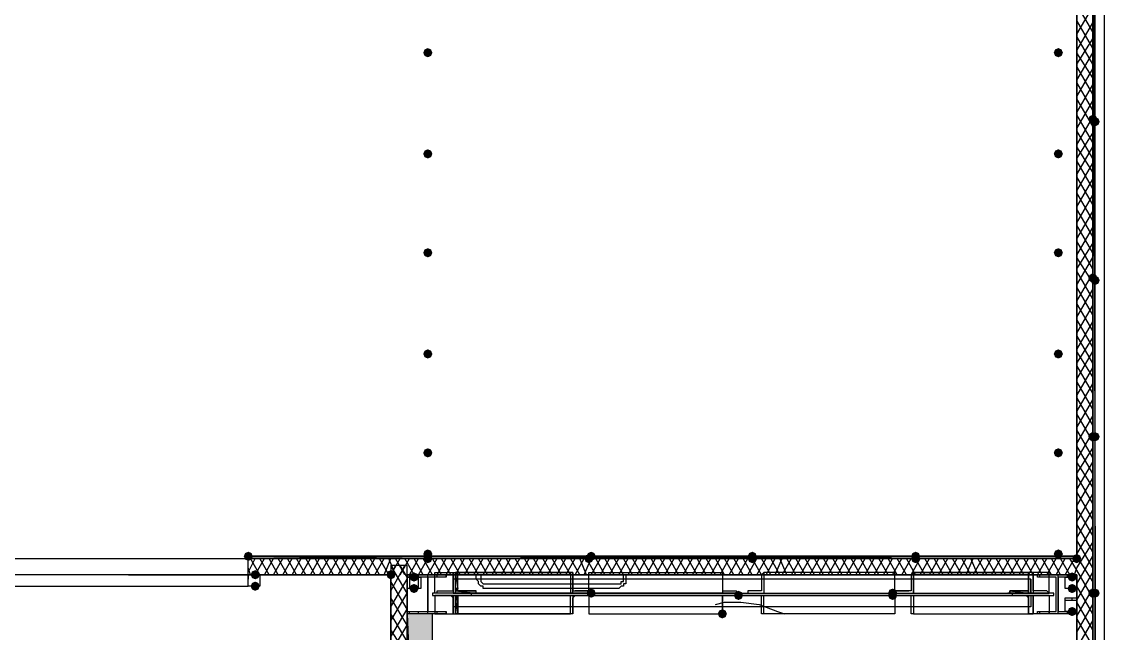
# Model space of a CAD drawing. Header units: millimetres. Extents: x 0 to 420, y 0 to 297.
# Drawn here: x 370.18 to 390.1, y 184.89 to 196.15 of the extents above; entities that cross this region are included whole.
import ezdxf

# ---------------------------------------------------------------- set-up
doc = ezdxf.new("R2010")
doc.units = ezdxf.units.MM
doc.layers.get('0').update_dxf_attribs({"linetype": 'CONTINUOUS'})

msp = doc.modelspace()

# ---------------------------------------------------------------- hatches: boundary and pattern name
at = {"true_color": 0x000007}
h = msp.add_hatch(color=0, dxfattribs=at)
h.paths.add_polyline_path([(389.932333, 202.988333), (389.89, 202.988333), (389.932333, 185.631667)], flags=0)
h.paths.add_polyline_path([(389.89, 202.988333), (389.932333, 185.631667), (389.89, 185.631667)], flags=0)
for points in [[(377.740333, 195.58), (377.715463, 195.520204), (377.655667, 195.495333), (377.595871, 195.520204), (377.571, 195.58), (377.595871, 195.639796), (377.655667, 195.664667), (377.715462, 195.639796)], [(389.339667, 195.58), (389.314796, 195.520204), (389.255, 195.495333), (389.195204, 195.520204), (389.170333, 195.58), (389.195204, 195.639796), (389.255, 195.664667), (389.314796, 195.639796)], [(377.740333, 193.717333), (377.715463, 193.657537), (377.655667, 193.632667), (377.595871, 193.657537), (377.571, 193.717333), (377.595871, 193.777129), (377.655667, 193.802), (377.715462, 193.777129)], [(389.339667, 193.717333), (389.314796, 193.657537), (389.255, 193.632667), (389.195204, 193.657537), (389.170333, 193.717333), (389.195204, 193.777129), (389.255, 193.802), (389.314796, 193.777129)], [(377.740333, 191.897), (377.715463, 191.837204), (377.655667, 191.812333), (377.595871, 191.837204), (377.571, 191.897), (377.595871, 191.956796), (377.655667, 191.981667), (377.715462, 191.956796)], [(389.339667, 191.897), (389.314796, 191.837204), (389.255, 191.812333), (389.195204, 191.837204), (389.170333, 191.897), (389.195204, 191.956796), (389.255, 191.981667), (389.314796, 191.956796)], [(377.740333, 190.034333), (377.715463, 189.974538), (377.655667, 189.949667), (377.595871, 189.974538), (377.571, 190.034333), (377.595871, 190.094129), (377.655667, 190.119), (377.715462, 190.094129)], [(389.339667, 190.034333), (389.314796, 189.974538), (389.255, 189.949667), (389.195204, 189.974538), (389.170333, 190.034333), (389.195204, 190.094129), (389.255, 190.119), (389.314796, 190.094129)], [(377.740333, 188.214), (377.715463, 188.154204), (377.655667, 188.129333), (377.595871, 188.154204), (377.571, 188.214), (377.595871, 188.273796), (377.655667, 188.298667), (377.715462, 188.273796)], [(389.339667, 188.214), (389.314796, 188.154204), (389.255, 188.129333), (389.195204, 188.154204), (389.170333, 188.214), (389.195204, 188.273796), (389.255, 188.298667), (389.314796, 188.273796)], [(377.740333, 186.351333), (377.715463, 186.291537), (377.655667, 186.266667), (377.595871, 186.291537), (377.571, 186.351333), (377.595871, 186.411129), (377.655667, 186.436), (377.715462, 186.411129)], [(389.339667, 186.351333), (389.314796, 186.291537), (389.255, 186.266667), (389.195204, 186.291537), (389.170333, 186.351333), (389.195204, 186.411129), (389.255, 186.436), (389.314796, 186.411129)], [(374.565333, 185.970333), (374.540462, 185.910537), (374.480667, 185.885667), (374.420871, 185.910537), (374.396, 185.970333), (374.420871, 186.030129), (374.480667, 186.055), (374.540462, 186.030129)], [(374.565333, 185.758667), (374.540462, 185.698871), (374.480667, 185.674), (374.420871, 185.698871), (374.396, 185.758667), (374.420871, 185.818462), (374.480667, 185.843333), (374.540462, 185.818463)], [(377.486333, 185.928), (377.461462, 185.868204), (377.401667, 185.843333), (377.341871, 185.868204), (377.317, 185.928), (377.341871, 185.987796), (377.401667, 186.012667), (377.461462, 185.987796)], [(389.593667, 185.928), (389.568796, 185.868204), (389.509, 185.843333), (389.449204, 185.868204), (389.424333, 185.928), (389.449204, 185.987796), (389.509, 186.012667), (389.568796, 185.987796)], [(377.486333, 185.716333), (377.461462, 185.656537), (377.401667, 185.631667), (377.341871, 185.656537), (377.317, 185.716333), (377.341871, 185.776129), (377.401667, 185.801), (377.461462, 185.776129)], [(380.746, 185.631667), (380.721129, 185.571871), (380.661333, 185.547), (380.601537, 185.571871), (380.576667, 185.631667), (380.601537, 185.691462), (380.661333, 185.716333), (380.721129, 185.691463)], [(383.455333, 185.589333), (383.430462, 185.529538), (383.370667, 185.504667), (383.310871, 185.529538), (383.286, 185.589333), (383.310871, 185.649129), (383.370667, 185.674), (383.430462, 185.649129)], [(386.291667, 185.631667), (386.266796, 185.571871), (386.207, 185.547), (386.147204, 185.571871), (386.122333, 185.631667), (386.147204, 185.691462), (386.207, 185.716333), (386.266796, 185.691463)], [(386.291667, 185.589333), (386.266796, 185.529538), (386.207, 185.504667), (386.147204, 185.529538), (386.122333, 185.589333), (386.147204, 185.649129), (386.207, 185.674), (386.266796, 185.649129)], [(389.593667, 185.716333), (389.568796, 185.656537), (389.509, 185.631667), (389.449204, 185.656537), (389.424333, 185.716333), (389.449204, 185.776129), (389.509, 185.801), (389.568796, 185.776129)], [(383.159, 185.250667), (383.134129, 185.190871), (383.074333, 185.166), (383.014537, 185.190871), (382.989667, 185.250667), (383.014537, 185.310462), (383.074333, 185.335333), (383.134129, 185.310463)], [(389.593667, 185.293), (389.568796, 185.233204), (389.509, 185.208333), (389.449204, 185.233204), (389.424333, 185.293), (389.449204, 185.352796), (389.509, 185.377667), (389.568796, 185.352796)]]:
    msp.add_hatch(color=0, dxfattribs=at).paths.add_polyline_path(points, flags=0)
at = {"true_color": 0x0000fe}
for points in [[(389.974667, 194.352333), (389.949796, 194.292537), (389.89, 194.267667), (389.830204, 194.292537), (389.805333, 194.352333), (389.830204, 194.412129), (389.89, 194.437), (389.949796, 194.412129)], [(390.017, 194.31), (389.992129, 194.250204), (389.932333, 194.225333), (389.872538, 194.250204), (389.847667, 194.31), (389.872537, 194.369796), (389.932333, 194.394667), (389.992129, 194.369796)], [(389.974667, 191.431333), (389.949796, 191.371537), (389.89, 191.346667), (389.830204, 191.371537), (389.805333, 191.431333), (389.830204, 191.491129), (389.89, 191.516), (389.949796, 191.491129)], [(390.017, 191.389), (389.992129, 191.329204), (389.932333, 191.304333), (389.872538, 191.329204), (389.847667, 191.389), (389.872537, 191.448796), (389.932333, 191.473667), (389.992129, 191.448796)], [(389.974667, 188.510333), (389.949796, 188.450537), (389.89, 188.425667), (389.830204, 188.450537), (389.805333, 188.510333), (389.830204, 188.570129), (389.89, 188.595), (389.949796, 188.570129)], [(390.017, 188.510333), (389.992129, 188.450537), (389.932333, 188.425667), (389.872538, 188.450537), (389.847667, 188.510333), (389.872537, 188.570129), (389.932333, 188.595), (389.992129, 188.570129)], [(374.438333, 186.309), (374.413462, 186.249204), (374.353667, 186.224333), (374.293871, 186.249204), (374.269, 186.309), (374.293871, 186.368796), (374.353667, 186.393667), (374.413462, 186.368796)], [(377.740333, 186.309), (377.715463, 186.249204), (377.655667, 186.224333), (377.595871, 186.249204), (377.571, 186.309), (377.595871, 186.368796), (377.655667, 186.393667), (377.715462, 186.368796)], [(377.740333, 186.309), (377.715463, 186.249204), (377.655667, 186.224333), (377.595871, 186.249204), (377.571, 186.309), (377.595871, 186.368796), (377.655667, 186.393667), (377.715462, 186.368796)], [(377.740333, 186.266667), (377.715463, 186.206871), (377.655667, 186.182), (377.595871, 186.206871), (377.571, 186.266667), (377.595871, 186.326462), (377.655667, 186.351333), (377.715462, 186.326463)], [(377.740333, 186.266667), (377.715463, 186.206871), (377.655667, 186.182), (377.595871, 186.206871), (377.571, 186.266667), (377.595871, 186.326462), (377.655667, 186.351333), (377.715462, 186.326463)], [(380.703667, 186.266667), (380.678796, 186.206871), (380.619, 186.182), (380.559204, 186.206871), (380.534333, 186.266667), (380.559204, 186.326462), (380.619, 186.351333), (380.678796, 186.326463)], [(380.746, 186.309), (380.721129, 186.249204), (380.661333, 186.224333), (380.601537, 186.249204), (380.576667, 186.309), (380.601537, 186.368796), (380.661333, 186.393667), (380.721129, 186.368796)], [(383.709333, 186.309), (383.684463, 186.249204), (383.624667, 186.224333), (383.564871, 186.249204), (383.54, 186.309), (383.564871, 186.368796), (383.624667, 186.393667), (383.684462, 186.368796)], [(383.709333, 186.266667), (383.684463, 186.206871), (383.624667, 186.182), (383.564871, 186.206871), (383.54, 186.266667), (383.564871, 186.326462), (383.624667, 186.351333), (383.684462, 186.326463)], [(386.715, 186.309), (386.690129, 186.249204), (386.630333, 186.224333), (386.570538, 186.249204), (386.545667, 186.309), (386.570537, 186.368796), (386.630333, 186.393667), (386.690129, 186.368796)], [(386.715, 186.266667), (386.690129, 186.206871), (386.630333, 186.182), (386.570538, 186.206871), (386.545667, 186.266667), (386.570537, 186.326462), (386.630333, 186.351333), (386.690129, 186.326463)], [(389.678333, 186.266667), (389.653462, 186.206871), (389.593667, 186.182), (389.533871, 186.206871), (389.509, 186.266667), (389.533871, 186.326462), (389.593667, 186.351333), (389.653462, 186.326463)], [(377.063, 185.970333), (377.038129, 185.910537), (376.978333, 185.885667), (376.918537, 185.910537), (376.893667, 185.970333), (376.918537, 186.030129), (376.978333, 186.055), (377.038129, 186.030129)], [(389.974667, 185.631667), (389.949796, 185.571871), (389.89, 185.547), (389.830204, 185.571871), (389.805333, 185.631667), (389.830204, 185.691462), (389.89, 185.716333), (389.949796, 185.691463)], [(390.017, 185.631667), (389.992129, 185.571871), (389.932333, 185.547), (389.872538, 185.571871), (389.847667, 185.631667), (389.872537, 185.691462), (389.932333, 185.716333), (389.992129, 185.691463)]]:
    msp.add_hatch(color=0, dxfattribs=at).paths.add_polyline_path(points, flags=0)
at = {"true_color": 0x000007}
h = msp.add_hatch(color=0, dxfattribs=at)
h.paths.add_polyline_path([(377.655667, 186.309), (374.353667, 186.309), (377.655667, 186.266667)], flags=0)
h.paths.add_polyline_path([(374.353667, 186.309), (377.655667, 186.266667), (374.353667, 186.266667)], flags=0)
h = msp.add_hatch(color=0, dxfattribs=at)
h.paths.add_polyline_path([(389.593667, 186.309), (377.655667, 186.309), (389.593667, 186.266667)], flags=0)
h.paths.add_polyline_path([(377.655667, 186.309), (389.593667, 186.266667), (377.655667, 186.266667)], flags=0)
h = msp.add_hatch(color=0, dxfattribs=at)
h.paths.add_polyline_path([(376.978333, 185.970333), (376.978333, 168.232667)], flags=0)
h.paths.add_polyline_path([(376.978333, 168.232667), (376.978333, 185.970333)], flags=0)
at = {"true_color": 0x000062}
h = msp.add_hatch(color=0, dxfattribs=at)
h.paths.add_polyline_path([(378.163667, 186.012667), (378.206, 186.012667)], flags=0)
h.paths.add_polyline_path([(378.206, 186.012667), (378.163667, 186.012667)], flags=0)
h = msp.add_hatch(color=0, dxfattribs=at)
h.paths.add_polyline_path([(378.206, 186.012667), (378.163667, 186.012667), (378.206, 185.970333)], flags=0)
h.paths.add_polyline_path([(378.163667, 186.012667), (378.206, 185.970333), (378.163667, 185.970333)], flags=0)
h.paths.add_polyline_path([(378.206, 185.970333), (378.163667, 185.970333)], flags=0)
h.paths.add_polyline_path([(378.163667, 185.970333), (378.206, 185.970333)], flags=0)
h.paths.add_polyline_path([(378.206, 185.970333), (378.163667, 185.970333)], flags=0)
h.paths.add_polyline_path([(378.206, 185.970333), (378.163667, 185.970333)], flags=0)
h = msp.add_hatch(color=0, dxfattribs=at)
h.paths.add_polyline_path([(378.206, 185.970333), (378.163667, 185.970333), (378.206, 185.716333)], flags=0)
h.paths.add_polyline_path([(378.163667, 185.970333), (378.206, 185.716333), (378.163667, 185.716333)], flags=0)
h = msp.add_hatch(color=0, dxfattribs=at)
h.paths.add_polyline_path([(388.704667, 186.012667), (388.704667, 185.970333)], flags=0)
h.paths.add_polyline_path([(388.704667, 185.970333), (388.704667, 186.012667)], flags=0)
h = msp.add_hatch(color=0, dxfattribs=at)
h.paths.add_polyline_path([(388.704667, 185.970333), (388.704667, 185.716333)], flags=0)
h.paths.add_polyline_path([(388.704667, 185.716333), (388.704667, 185.970333)], flags=0)
h = msp.add_hatch(color=0, dxfattribs=at)
h.paths.add_polyline_path([(378.206, 185.716333), (378.163667, 185.716333), (378.206, 185.674)], flags=0)
h.paths.add_polyline_path([(378.163667, 185.716333), (378.206, 185.674), (378.163667, 185.674)], flags=0)
h.paths.add_polyline_path([(378.206, 185.674), (378.163667, 185.674)], flags=0)
h.paths.add_polyline_path([(378.163667, 185.674), (378.206, 185.674)], flags=0)
h.paths.add_polyline_path([(378.206, 185.674), (378.163667, 185.674)], flags=0)
h.paths.add_polyline_path([(378.206, 185.674), (378.163667, 185.674)], flags=0)
h.paths.add_polyline_path([(378.163667, 185.674), (378.206, 185.674)], flags=0)
h.paths.add_polyline_path([(378.206, 185.674), (378.163667, 185.674)], flags=0)
h = msp.add_hatch(color=0, dxfattribs=at)
h.paths.add_polyline_path([(378.248333, 185.674), (378.163667, 185.674)], flags=0)
h.paths.add_polyline_path([(378.248333, 185.674), (378.163667, 185.674), (378.206, 185.674)], flags=0)
h = msp.add_hatch(color=0, dxfattribs=at)
h.paths.add_polyline_path([(378.502333, 185.674), (378.163667, 185.674)], flags=0)
h.paths.add_polyline_path([(378.502333, 185.674), (378.163667, 185.674), (378.248333, 185.674)], flags=0)
h = msp.add_hatch(color=0, dxfattribs=at)
h.paths.add_polyline_path([(378.163667, 185.674), (378.544667, 185.674)], flags=0)
h.paths.add_polyline_path([(378.544667, 185.674), (378.163667, 185.674)], flags=0)
h = msp.add_hatch(color=0, dxfattribs=at)
h.paths.add_polyline_path([(378.544667, 185.674), (378.163667, 185.674), (378.544667, 185.631667)], flags=0)
h.paths.add_polyline_path([(378.163667, 185.674), (378.544667, 185.631667), (378.163667, 185.631667)], flags=0)
h.paths.add_polyline_path([(378.544667, 185.631667), (378.163667, 185.631667)], flags=0)
h.paths.add_polyline_path([(378.163667, 185.631667), (378.544667, 185.631667)], flags=0)
h.paths.add_polyline_path([(378.544667, 185.631667), (378.163667, 185.631667)], flags=0)
h.paths.add_polyline_path([(378.544667, 185.631667), (378.163667, 185.631667)], flags=0)
h.paths.add_polyline_path([(378.163667, 185.631667), (378.544667, 185.631667)], flags=0)
h.paths.add_polyline_path([(378.544667, 185.631667), (378.163667, 185.631667)], flags=0)
h.paths.add_polyline_path([(378.544667, 185.631667), (378.163667, 185.631667)], flags=0)
h.paths.add_polyline_path([(378.163667, 185.631667), (378.544667, 185.631667)], flags=0)
for points in [[(378.544667, 185.674), (378.502333, 185.674)], [(388.366, 185.674), (388.408333, 185.674)], [(388.704667, 185.674), (388.662333, 185.674)], [(388.366, 185.589333), (388.408333, 185.589333)], [(378.163667, 185.250667), (378.206, 185.250667)]]:
    msp.add_hatch(color=0, dxfattribs=at).paths.add_polyline_path(points, flags=0)
h = msp.add_hatch(color=0, dxfattribs=at)
h.paths.add_polyline_path([(378.502333, 185.674), (378.544667, 185.674)], flags=0)
h.paths.add_polyline_path([(378.544667, 185.674), (378.502333, 185.674)], flags=0)
h = msp.add_hatch(color=0, dxfattribs=at)
h.paths.add_polyline_path([(388.366, 185.674), (388.408333, 185.674)], flags=0)
h.paths.add_polyline_path([(388.408333, 185.674), (388.366, 185.674)], flags=0)
h = msp.add_hatch(color=0, dxfattribs=at)
h.paths.add_polyline_path([(388.366, 185.674), (388.704667, 185.674)], flags=0)
h.paths.add_polyline_path([(388.704667, 185.674), (388.366, 185.674)], flags=0)
h = msp.add_hatch(color=0, dxfattribs=at)
h.paths.add_polyline_path([(388.704667, 185.674), (388.366, 185.674), (388.704667, 185.631667)], flags=0)
h.paths.add_polyline_path([(388.366, 185.674), (388.704667, 185.631667), (388.366, 185.631667)], flags=0)
h.paths.add_polyline_path([(388.704667, 185.631667), (388.366, 185.631667)], flags=0)
h.paths.add_polyline_path([(388.366, 185.631667), (388.704667, 185.631667)], flags=0)
h = msp.add_hatch(color=0, dxfattribs=at)
h.paths.add_polyline_path([(388.704667, 185.674), (388.662333, 185.674)], flags=0)
h.paths.add_polyline_path([(388.662333, 185.674), (388.704667, 185.674)], flags=0)
h.paths.add_polyline_path([(388.704667, 185.674), (388.662333, 185.674)], flags=0)
h.paths.add_polyline_path([(388.704667, 185.674), (388.662333, 185.674), (388.408333, 185.674)], flags=0)
h = msp.add_hatch(color=0, dxfattribs=at)
h.paths.add_polyline_path([(388.704667, 185.716333), (388.704667, 185.674)], flags=0)
h.paths.add_polyline_path([(388.704667, 185.674), (388.704667, 185.716333)], flags=0)
h = msp.add_hatch(color=0, dxfattribs=at)
h.paths.add_polyline_path([(378.163667, 185.589333), (378.544667, 185.589333)], flags=0)
h.paths.add_polyline_path([(378.544667, 185.589333), (378.163667, 185.589333)], flags=0)
h.paths.add_polyline_path([(378.544667, 185.589333), (378.163667, 185.589333)], flags=0)
h.paths.add_polyline_path([(378.163667, 185.589333), (378.544667, 185.589333)], flags=0)
h.paths.add_polyline_path([(378.544667, 185.589333), (378.163667, 185.589333)], flags=0)
h.paths.add_polyline_path([(378.544667, 185.589333), (378.163667, 185.589333)], flags=0)
h.paths.add_polyline_path([(378.163667, 185.589333), (378.544667, 185.589333)], flags=0)
h.paths.add_polyline_path([(378.544667, 185.589333), (378.163667, 185.589333)], flags=0)
h.paths.add_polyline_path([(378.544667, 185.589333), (378.163667, 185.589333)], flags=0)
h.paths.add_polyline_path([(378.163667, 185.589333), (378.544667, 185.589333)], flags=0)
h.paths.add_polyline_path([(378.544667, 185.589333), (378.163667, 185.589333)], flags=0)
h.paths.add_polyline_path([(378.544667, 185.589333), (378.163667, 185.589333)], flags=0)
h = msp.add_hatch(color=0, dxfattribs=at)
h.paths.add_polyline_path([(378.248333, 185.589333), (378.163667, 185.589333)], flags=0)
h.paths.add_polyline_path([(378.248333, 185.589333), (378.163667, 185.589333), (378.502333, 185.589333)], flags=0)
h = msp.add_hatch(color=0, dxfattribs=at)
h.paths.add_polyline_path([(378.163667, 185.589333), (378.206, 185.589333)], flags=0)
h.paths.add_polyline_path([(378.206, 185.589333), (378.163667, 185.589333)], flags=0)
h.paths.add_polyline_path([(378.206, 185.589333), (378.163667, 185.589333)], flags=0)
h.paths.add_polyline_path([(378.163667, 185.589333), (378.206, 185.589333)], flags=0)
h.paths.add_polyline_path([(378.206, 185.589333), (378.163667, 185.589333)], flags=0)
h.paths.add_polyline_path([(378.206, 185.589333), (378.163667, 185.589333), (378.248333, 185.589333)], flags=0)
h = msp.add_hatch(color=0, dxfattribs=at)
h.paths.add_polyline_path([(378.206, 185.589333), (378.163667, 185.589333), (378.206, 185.547)], flags=0)
h.paths.add_polyline_path([(378.163667, 185.589333), (378.206, 185.547), (378.163667, 185.547)], flags=0)
h = msp.add_hatch(color=0, dxfattribs=at)
h.paths.add_polyline_path([(378.206, 185.547), (378.163667, 185.547), (378.206, 185.504667)], flags=0)
h.paths.add_polyline_path([(378.163667, 185.547), (378.206, 185.504667), (378.163667, 185.504667)], flags=0)
h = msp.add_hatch(color=0, dxfattribs=at)
h.paths.add_polyline_path([(378.206, 185.504667), (378.163667, 185.504667), (378.206, 185.250667)], flags=0)
h.paths.add_polyline_path([(378.163667, 185.504667), (378.206, 185.250667), (378.163667, 185.250667)], flags=0)
h.paths.add_polyline_path([(378.206, 185.250667), (378.163667, 185.250667)], flags=0)
h.paths.add_polyline_path([(378.163667, 185.250667), (378.206, 185.250667)], flags=0)
h.paths.add_polyline_path([(378.206, 185.250667), (378.163667, 185.250667)], flags=0)
h.paths.add_polyline_path([(378.206, 185.250667), (378.163667, 185.250667)], flags=0)
h.paths.add_polyline_path([(378.163667, 185.250667), (378.206, 185.250667)], flags=0)
h.paths.add_polyline_path([(378.206, 185.250667), (378.163667, 185.250667)], flags=0)
h = msp.add_hatch(color=0, dxfattribs=at)
h.paths.add_polyline_path([(378.502333, 185.589333), (378.544667, 185.589333)], flags=0)
h.paths.add_polyline_path([(378.544667, 185.589333), (378.502333, 185.589333)], flags=0)
h.paths.add_polyline_path([(378.544667, 185.589333), (378.502333, 185.589333)], flags=0)
h = msp.add_hatch(color=0, dxfattribs=at)
h.paths.add_polyline_path([(388.704667, 185.631667), (388.366, 185.631667)], flags=0)
h.paths.add_polyline_path([(388.366, 185.631667), (388.704667, 185.631667), (388.323667, 185.631667)], flags=0)
h.paths.add_polyline_path([(388.704667, 185.631667), (388.323667, 185.631667)], flags=0)
h.paths.add_polyline_path([(388.323667, 185.631667), (388.704667, 185.631667)], flags=0)
h.paths.add_polyline_path([(388.704667, 185.631667), (388.323667, 185.631667)], flags=0)
h.paths.add_polyline_path([(388.704667, 185.631667), (388.323667, 185.631667)], flags=0)
h = msp.add_hatch(color=0, dxfattribs=at)
h.paths.add_polyline_path([(388.366, 185.589333), (388.323667, 185.589333), (388.704667, 185.589333)], flags=0)
h.paths.add_polyline_path([(388.323667, 185.589333), (388.704667, 185.589333)], flags=0)
h.paths.add_polyline_path([(388.704667, 185.589333), (388.323667, 185.589333)], flags=0)
h.paths.add_polyline_path([(388.704667, 185.589333), (388.323667, 185.589333)], flags=0)
h.paths.add_polyline_path([(388.323667, 185.589333), (388.704667, 185.589333)], flags=0)
h.paths.add_polyline_path([(388.704667, 185.589333), (388.323667, 185.589333)], flags=0)
h = msp.add_hatch(color=0, dxfattribs=at)
h.paths.add_polyline_path([(388.366, 185.589333), (388.704667, 185.589333)], flags=0)
h.paths.add_polyline_path([(388.704667, 185.589333), (388.366, 185.589333)], flags=0)
h.paths.add_polyline_path([(388.704667, 185.589333), (388.366, 185.589333)], flags=0)
h.paths.add_polyline_path([(388.366, 185.589333), (388.704667, 185.589333)], flags=0)
h.paths.add_polyline_path([(388.704667, 185.589333), (388.366, 185.589333)], flags=0)
h.paths.add_polyline_path([(388.704667, 185.589333), (388.366, 185.589333)], flags=0)
h = msp.add_hatch(color=0, dxfattribs=at)
h.paths.add_polyline_path([(388.366, 185.589333), (388.408333, 185.589333)], flags=0)
h.paths.add_polyline_path([(388.408333, 185.589333), (388.366, 185.589333)], flags=0)
h = msp.add_hatch(color=0, dxfattribs=at)
h.paths.add_polyline_path([(388.704667, 185.589333), (388.408333, 185.589333)], flags=0)
h.paths.add_polyline_path([(388.408333, 185.589333), (388.704667, 185.589333), (388.662333, 185.589333)], flags=0)
h = msp.add_hatch(color=0, dxfattribs=at)
h.paths.add_polyline_path([(388.662333, 185.589333), (388.704667, 185.589333)], flags=0)
h.paths.add_polyline_path([(388.704667, 185.589333), (388.662333, 185.589333)], flags=0)
h.paths.add_polyline_path([(388.704667, 185.589333), (388.662333, 185.589333)], flags=0)
h.paths.add_polyline_path([(388.662333, 185.589333), (388.704667, 185.589333)], flags=0)
h.paths.add_polyline_path([(388.704667, 185.589333), (388.662333, 185.589333)], flags=0)
h.paths.add_polyline_path([(388.704667, 185.589333), (388.662333, 185.589333)], flags=0)
h = msp.add_hatch(color=0, dxfattribs=at)
h.paths.add_polyline_path([(388.704667, 185.547), (388.662333, 185.589333)], flags=0)
h.paths.add_polyline_path([(388.704667, 185.547), (388.662333, 185.589333), (388.704667, 185.589333)], flags=0)
h = msp.add_hatch(color=0, dxfattribs=at)
h.paths.add_polyline_path([(388.704667, 185.547), (388.704667, 185.504667)], flags=0)
h.paths.add_polyline_path([(388.704667, 185.504667), (388.704667, 185.547)], flags=0)
h = msp.add_hatch(color=0, dxfattribs=at)
h.paths.add_polyline_path([(388.704667, 185.504667), (388.704667, 185.250667)], flags=0)
h.paths.add_polyline_path([(388.704667, 185.250667), (388.704667, 185.504667)], flags=0)
at = {"true_color": 0x000007}
h = msp.add_hatch(color=0, dxfattribs=at)
h.paths.add_polyline_path([(389.932333, 185.631667), (389.89, 185.631667), (389.932333, 168.232667)], flags=0)
h.paths.add_polyline_path([(389.89, 185.631667), (389.932333, 168.232667), (389.89, 168.232667)], flags=0)
h = msp.add_hatch(color=0, dxfattribs=at)
h.paths.add_polyline_path([(377.740333, 185.250667), (377.274667, 185.250667), (377.740333, 173.820667)], flags=0)
h.paths.add_polyline_path([(377.274667, 185.250667), (377.740333, 173.820667), (377.274667, 173.820667)], flags=0)

# ---------------------------------------------------------------- linework, layer by layer
at = {"color": 0, "true_color": 0x000007}
for points in [[(104.309333, 103.589667), (390.101667, 103.589667), (390.101667, 221.276333), (104.309333, 221.276333)], [(360.383667, 220.768333), (360.383667, 186.266667), (389.593667, 186.266667), (389.593667, 214.672333), (372.787333, 214.672333), (372.787333, 220.768333)], [(389.932333, 202.988333), (389.89, 202.988333), (389.932333, 185.631667)], [(389.89, 202.988333), (389.932333, 185.631667), (389.89, 185.631667)], [(389.89, 202.988333), (389.89, 185.631667), (389.932333, 185.631667), (389.932333, 202.988333)], [(389.89, 202.988333), (389.89, 185.631667), (389.932333, 185.631667), (389.932333, 202.988333)], [(377.655667, 186.309), (374.353667, 186.309), (377.655667, 186.266667)], [(374.353667, 186.309), (377.655667, 186.266667), (374.353667, 186.266667)], [(374.353667, 186.266667), (374.353667, 186.309), (377.655667, 186.309), (377.655667, 186.266667), (374.353667, 186.266667), (377.655667, 186.266667), (377.655667, 186.309), (374.353667, 186.309)], [(389.593667, 186.309), (377.655667, 186.309), (389.593667, 186.266667)], [(377.655667, 186.309), (389.593667, 186.266667), (377.655667, 186.266667)], [(389.593667, 186.309), (377.655667, 186.309), (377.655667, 186.266667), (389.593667, 186.266667)], [(389.593667, 186.309), (377.655667, 186.309), (377.655667, 186.266667), (389.593667, 186.266667)], [(376.978333, 185.970333), (360.383667, 185.970333), (360.383667, 174.836667), (376.978333, 174.836667)], [(376.978333, 185.970333), (376.978333, 168.232667)], [(376.978333, 168.232667), (376.978333, 185.970333)], [(376.978333, 185.970333), (376.978333, 168.232667)], [(376.978333, 185.970333), (376.978333, 168.232667)], [(377.994333, 185.250667), (377.274667, 185.250667), (377.274667, 185.293), (377.655667, 185.293), (377.655667, 185.928), (377.274667, 185.928), (377.274667, 185.970333), (377.994333, 185.970333), (377.994333, 185.928), (377.655667, 185.928), (377.655667, 185.293), (377.994333, 185.293)], [(377.528667, 185.716333), (377.274667, 185.716333), (377.274667, 185.928), (377.528667, 185.928)], [(377.486333, 185.716333), (377.486333, 185.928), (377.317, 185.928), (377.317, 185.716333)], [(378.544667, 185.970333), (378.629333, 185.970333), (378.629333, 185.885667), (378.629333, 185.843333), (378.671667, 185.801), (378.714, 185.801), (381.127, 185.801), (381.169333, 185.801), (381.211667, 185.801), (381.211667, 185.843333), (381.254, 185.843333), (381.254, 185.885667), (381.254, 185.970333), (381.211667, 185.970333), (381.338667, 185.970333), (381.296333, 185.970333), (381.296333, 185.885667), (381.296333, 185.843333), (381.296333, 185.801), (381.254, 185.801), (381.254, 185.758667), (381.211667, 185.758667), (381.169333, 185.716333), (381.127, 185.716333), (378.714, 185.716333), (378.671667, 185.716333), (378.671667, 185.758667), (378.629333, 185.758667), (378.587, 185.801), (378.587, 185.843333), (378.544667, 185.885667)], [(380.619, 186.012667), (383.074333, 186.012667), (383.074333, 185.631667), (380.619, 185.631667)], [(386.249333, 186.012667), (383.836333, 186.012667), (383.836333, 185.631667), (386.249333, 185.631667)], [(388.747, 185.631667), (388.747, 185.674), (388.747, 185.885667)], [(389.593667, 185.250667), (388.874, 185.250667), (388.874, 185.293), (389.212667, 185.293), (389.212667, 185.928), (388.874, 185.928), (388.874, 185.970333), (389.593667, 185.970333), (389.593667, 185.928), (389.255, 185.928), (389.255, 185.293), (389.593667, 185.293)], [(389.593667, 185.716333), (389.382, 185.716333), (389.382, 185.928), (389.593667, 185.928), (389.593667, 185.716333), (389.382, 185.716333), (389.382, 185.928), (389.593667, 185.928)], [(377.740333, 185.589333), (378.46, 185.589333), (378.46, 185.631667), (377.740333, 185.631667)], [(378.121333, 185.589333), (388.747, 185.589333)], [(380.619, 185.250667), (383.074333, 185.250667), (383.074333, 185.589333), (380.619, 185.589333)], [(386.249333, 185.250667), (383.836333, 185.250667), (383.836333, 185.589333), (386.249333, 185.589333)], [(388.408333, 185.589333), (389.170333, 185.589333), (389.170333, 185.631667), (388.408333, 185.631667)], [(389.085667, 185.589333), (389.043333, 185.589333), (388.831667, 185.589333), (388.789333, 185.589333)], [(389.593667, 185.293), (389.382, 185.293), (389.382, 185.504667), (389.593667, 185.504667), (389.593667, 185.293), (389.382, 185.293), (389.382, 185.547), (389.593667, 185.547)], [(389.932333, 185.631667), (389.89, 185.631667), (389.932333, 168.232667)], [(389.89, 185.631667), (389.932333, 168.232667), (389.89, 168.232667)], [(389.932333, 168.232667), (389.932333, 185.631667), (389.89, 185.631667), (389.89, 168.232667)], [(389.932333, 168.232667), (389.932333, 185.631667), (389.89, 185.631667), (389.89, 168.232667)], [(377.740333, 185.250667), (377.274667, 185.250667), (377.740333, 173.820667)], [(377.274667, 185.250667), (377.740333, 173.820667), (377.274667, 173.820667)], [(377.740333, 173.820667), (377.740333, 185.250667), (377.274667, 185.250667), (377.274667, 173.820667)]]:
    msp.add_lwpolyline(points, close=True, dxfattribs=at)
for points in [[(389.89, 165.777333), (389.89, 221.064667)], [(389.593667, 214.672333), (389.593667, 186.266667)], [(389.89, 202.988333), (389.89, 185.631667), (389.89, 202.988333), (389.932333, 185.631667)], [(389.89, 195.961), (389.593667, 196.469)], [(389.593667, 195.918667), (389.89, 196.426667)], [(389.89, 195.664667), (389.593667, 196.172667)], [(389.593667, 195.622333), (389.89, 196.130333)], [(389.89, 195.368333), (389.593667, 195.876333)], [(389.593667, 195.368333), (389.89, 195.834)], [(389.593667, 195.072), (389.89, 195.58)], [(389.89, 195.114333), (389.593667, 195.58)], [(389.89, 194.818), (389.593667, 195.326)], [(389.593667, 194.775667), (389.89, 195.283667)], [(389.89, 194.521667), (389.593667, 195.029667)], [(389.593667, 194.479333), (389.89, 194.987333)], [(389.89, 194.225333), (389.593667, 194.733333)], [(389.593667, 194.183), (389.89, 194.691)], [(389.89, 193.929), (389.593667, 194.437)], [(389.593667, 193.886667), (389.89, 194.394667)], [(389.89, 193.632667), (389.593667, 194.140667)], [(389.593667, 193.632667), (389.89, 194.098333)], [(389.593667, 193.336333), (389.89, 193.844333)], [(389.89, 193.378667), (389.593667, 193.844333)], [(389.89, 193.082333), (389.593667, 193.590333)], [(389.593667, 193.04), (389.89, 193.548)], [(389.89, 192.786), (389.593667, 193.294)], [(389.593667, 192.743667), (389.89, 193.251667)], [(389.89, 192.489667), (389.593667, 192.997667)], [(389.593667, 192.447333), (389.89, 192.955333)], [(389.89, 192.193333), (389.593667, 192.701333)], [(389.593667, 192.151), (389.89, 192.659)], [(389.89, 191.897), (389.593667, 192.405)], [(389.593667, 191.854667), (389.89, 192.362667)], [(389.89, 191.600667), (389.593667, 192.108667)], [(389.593667, 191.600667), (389.89, 192.066333)], [(389.593667, 191.304333), (389.89, 191.812333)], [(389.89, 191.346667), (389.593667, 191.812333)], [(389.89, 191.050333), (389.593667, 191.558333)], [(389.593667, 191.008), (389.89, 191.516)], [(389.89, 190.754), (389.593667, 191.262)], [(389.593667, 190.711667), (389.89, 191.219667)], [(389.89, 190.457667), (389.593667, 190.965667)], [(389.593667, 190.415333), (389.89, 190.923333)], [(389.89, 190.161333), (389.593667, 190.669333)], [(389.593667, 190.119), (389.89, 190.627)], [(389.89, 189.865), (389.593667, 190.373)], [(389.593667, 189.865), (389.89, 190.330667)], [(389.593667, 189.568667), (389.89, 190.076667)], [(389.89, 189.611), (389.593667, 190.076667)], [(389.89, 189.314667), (389.593667, 189.822667)], [(389.593667, 189.272333), (389.89, 189.780333)], [(389.89, 189.018333), (389.593667, 189.526333)], [(389.593667, 188.976), (389.89, 189.484)], [(389.89, 188.722), (389.593667, 189.23)], [(389.593667, 188.679667), (389.89, 189.187667)], [(389.89, 188.425667), (389.593667, 188.933667)], [(389.593667, 188.383333), (389.89, 188.891333)], [(389.89, 188.129333), (389.593667, 188.637333)], [(389.593667, 188.087), (389.89, 188.595)], [(389.89, 187.833), (389.593667, 188.341)], [(389.593667, 187.833), (389.89, 188.298667)], [(389.593667, 187.536667), (389.89, 188.044667)], [(389.89, 187.579), (389.593667, 188.044667)], [(389.89, 187.282667), (389.593667, 187.790667)], [(389.593667, 187.240333), (389.89, 187.748333)], [(389.89, 186.986333), (389.593667, 187.494333)], [(389.593667, 186.944), (389.89, 187.452)], [(389.89, 186.69), (389.593667, 187.198)], [(389.593667, 186.647667), (389.89, 187.155667)], [(389.89, 186.393667), (389.593667, 186.901667)], [(389.593667, 186.351333), (389.89, 186.859333)], [(389.89, 186.097333), (389.593667, 186.605333)], [(389.593667, 186.097333), (389.89, 186.563)], [(377.655667, 186.266667), (374.353667, 186.266667), (377.655667, 186.309), (374.353667, 186.309)], [(374.353667, 186.012667), (374.480667, 186.266667)], [(374.353667, 185.970333), (374.353667, 186.266667)], [(374.353667, 185.970333), (374.353667, 186.266667)], [(389.593667, 186.266667), (374.353667, 186.266667)], [(374.565333, 185.970333), (374.396, 186.266667)], [(374.480667, 185.970333), (374.65, 186.266667)], [(374.734667, 185.970333), (374.565333, 186.266667)], [(374.65, 185.970333), (374.819333, 186.266667)], [(374.904, 185.970333), (374.734667, 186.266667)], [(374.819333, 185.970333), (374.988667, 186.266667)], [(375.073333, 185.970333), (374.904, 186.266667)], [(374.988667, 185.970333), (375.158, 186.266667)], [(375.242667, 185.970333), (375.073333, 186.266667)], [(375.158, 185.970333), (375.327333, 186.266667)], [(375.412, 185.970333), (375.242667, 186.266667)], [(375.327333, 185.970333), (375.496667, 186.266667)], [(375.581333, 185.970333), (375.412, 186.266667)], [(375.496667, 185.970333), (375.666, 186.266667)], [(375.750667, 185.970333), (375.581333, 186.266667)], [(375.666, 185.970333), (375.835333, 186.266667)], [(375.92, 185.970333), (375.750667, 186.266667)], [(375.835333, 185.970333), (376.004667, 186.266667)], [(376.089333, 185.970333), (375.92, 186.266667)], [(376.004667, 185.970333), (376.174, 186.266667)], [(376.258667, 185.970333), (376.089333, 186.266667)], [(376.174, 185.970333), (376.343333, 186.266667)], [(376.428, 185.970333), (376.258667, 186.266667)], [(376.343333, 185.970333), (376.512667, 186.266667)], [(376.597333, 185.970333), (376.428, 186.266667)], [(376.512667, 185.970333), (376.682, 186.266667)], [(376.766667, 185.970333), (376.597333, 186.266667)], [(376.682, 185.970333), (376.851333, 186.266667)], [(376.936, 185.970333), (376.766667, 186.266667)], [(376.851333, 185.970333), (376.978333, 186.266667)], [(377.063, 185.970333), (376.936, 186.266667)], [(376.978333, 185.970333), (377.147667, 186.266667)], [(377.232333, 185.970333), (377.063, 186.266667)], [(377.147667, 185.970333), (377.317, 186.266667)], [(377.401667, 185.970333), (377.232333, 186.266667)], [(377.317, 185.970333), (377.486333, 186.266667)], [(377.571, 185.970333), (377.401667, 186.266667)], [(377.486333, 185.970333), (377.655667, 186.266667)], [(377.740333, 185.970333), (377.571, 186.266667)], [(389.593667, 186.309), (377.655667, 186.309), (389.593667, 186.309), (377.655667, 186.266667)], [(377.655667, 185.970333), (377.825, 186.266667)], [(377.909667, 185.970333), (377.740333, 186.266667)], [(377.825, 185.970333), (377.994333, 186.266667)], [(378.079, 185.970333), (377.909667, 186.266667)], [(377.994333, 185.970333), (378.163667, 186.266667)], [(378.248333, 185.970333), (378.079, 186.266667)], [(378.163667, 185.970333), (378.333, 186.266667)], [(378.417667, 185.970333), (378.248333, 186.266667)], [(378.333, 185.970333), (378.502333, 186.266667)], [(378.587, 185.970333), (378.417667, 186.266667)], [(378.502333, 185.970333), (378.671667, 186.266667)], [(378.756333, 185.970333), (378.587, 186.266667)], [(378.671667, 185.970333), (378.841, 186.266667)], [(378.925667, 185.970333), (378.756333, 186.266667)], [(378.841, 185.970333), (379.010333, 186.266667)], [(379.095, 185.970333), (378.925667, 186.266667)], [(379.010333, 185.970333), (379.179667, 186.266667)], [(379.264333, 185.970333), (379.095, 186.266667)], [(379.179667, 185.970333), (379.349, 186.266667)], [(379.433667, 185.970333), (379.264333, 186.266667)], [(379.349, 185.970333), (379.518333, 186.266667)], [(379.603, 185.970333), (379.433667, 186.266667)], [(379.518333, 185.970333), (379.687667, 186.266667)], [(379.772333, 185.970333), (379.603, 186.266667)], [(379.687667, 185.970333), (379.857, 186.266667)], [(379.941667, 185.970333), (379.772333, 186.266667)], [(379.857, 185.970333), (380.026333, 186.266667)], [(380.111, 185.970333), (379.941667, 186.266667)], [(380.026333, 185.970333), (380.195667, 186.266667)], [(380.280333, 185.970333), (380.111, 186.266667)], [(380.195667, 185.970333), (380.365, 186.266667)], [(380.449667, 185.970333), (380.280333, 186.266667)], [(380.365, 185.970333), (380.534333, 186.266667)], [(380.576667, 185.970333), (380.449667, 186.266667)], [(380.534333, 185.970333), (380.661333, 186.266667)], [(380.746, 185.970333), (380.576667, 186.266667)], [(380.661333, 185.970333), (380.830667, 186.266667)], [(380.915333, 185.970333), (380.746, 186.266667)], [(380.830667, 185.970333), (381, 186.266667)], [(381.084667, 185.970333), (380.915333, 186.266667)], [(381, 185.970333), (381.169333, 186.266667)], [(381.254, 185.970333), (381.084667, 186.266667)], [(381.169333, 185.970333), (381.338667, 186.266667)], [(381.423333, 185.970333), (381.254, 186.266667)], [(381.338667, 185.970333), (381.508, 186.266667)], [(381.592667, 185.970333), (381.423333, 186.266667)], [(381.508, 185.970333), (381.677333, 186.266667)], [(381.762, 185.970333), (381.592667, 186.266667)], [(381.677333, 185.970333), (381.846667, 186.266667)], [(381.931333, 185.970333), (381.762, 186.266667)], [(381.846667, 185.970333), (382.016, 186.266667)], [(382.100667, 185.970333), (381.931333, 186.266667)], [(382.016, 185.970333), (382.185333, 186.266667)], [(382.27, 185.970333), (382.100667, 186.266667)], [(382.185333, 185.970333), (382.354667, 186.266667)], [(382.439333, 185.970333), (382.27, 186.266667)], [(382.354667, 185.970333), (382.524, 186.266667)], [(382.608667, 185.970333), (382.439333, 186.266667)], [(382.524, 185.970333), (382.693333, 186.266667)], [(382.778, 185.970333), (382.608667, 186.266667)], [(382.693333, 185.970333), (382.862667, 186.266667)], [(382.947333, 185.970333), (382.778, 186.266667)], [(382.862667, 185.970333), (383.032, 186.266667)], [(383.116667, 185.970333), (382.947333, 186.266667)], [(383.032, 185.970333), (383.201333, 186.266667)], [(383.286, 185.970333), (383.116667, 186.266667)], [(383.201333, 185.970333), (383.370667, 186.266667)], [(383.455333, 185.970333), (383.286, 186.266667)], [(383.370667, 185.970333), (383.54, 186.266667)], [(383.624667, 185.970333), (383.455333, 186.266667)], [(383.54, 185.970333), (383.709333, 186.266667)], [(383.794, 185.970333), (383.624667, 186.266667)], [(383.709333, 185.970333), (383.878667, 186.266667)], [(383.963333, 185.970333), (383.794, 186.266667)], [(383.878667, 185.970333), (384.048, 186.266667)], [(384.132667, 185.970333), (383.963333, 186.266667)], [(384.048, 185.970333), (384.175, 186.266667)], [(384.259667, 185.970333), (384.132667, 186.266667)], [(384.175, 185.970333), (384.344333, 186.266667)], [(384.429, 185.970333), (384.259667, 186.266667)], [(384.344333, 185.970333), (384.513667, 186.266667)], [(384.598333, 185.970333), (384.429, 186.266667)], [(384.513667, 185.970333), (384.683, 186.266667)], [(384.767667, 185.970333), (384.598333, 186.266667)], [(384.683, 185.970333), (384.852333, 186.266667)], [(384.937, 185.970333), (384.767667, 186.266667)], [(384.852333, 185.970333), (385.021667, 186.266667)], [(385.106333, 185.970333), (384.937, 186.266667)], [(385.021667, 185.970333), (385.191, 186.266667)], [(385.275667, 185.970333), (385.106333, 186.266667)], [(385.191, 185.970333), (385.360333, 186.266667)], [(385.445, 185.970333), (385.275667, 186.266667)], [(385.360333, 185.970333), (385.529667, 186.266667)], [(385.614333, 185.970333), (385.445, 186.266667)], [(385.529667, 185.970333), (385.699, 186.266667)], [(385.783667, 185.970333), (385.614333, 186.266667)], [(385.699, 185.970333), (385.868333, 186.266667)], [(385.953, 185.970333), (385.783667, 186.266667)], [(385.868333, 185.970333), (386.037667, 186.266667)], [(386.122333, 185.970333), (385.953, 186.266667)], [(386.037667, 185.970333), (386.207, 186.266667)], [(386.291667, 185.970333), (386.122333, 186.266667)], [(386.207, 185.970333), (386.376333, 186.266667)], [(386.461, 185.970333), (386.291667, 186.266667)], [(386.376333, 185.970333), (386.545667, 186.266667)], [(386.630333, 185.970333), (386.461, 186.266667)], [(386.545667, 185.970333), (386.715, 186.266667)], [(386.799667, 185.970333), (386.630333, 186.266667)], [(386.715, 185.970333), (386.884333, 186.266667)], [(386.969, 185.970333), (386.799667, 186.266667)], [(386.884333, 185.970333), (387.053667, 186.266667)], [(387.138333, 185.970333), (386.969, 186.266667)], [(387.053667, 185.970333), (387.223, 186.266667)], [(387.307667, 185.970333), (387.138333, 186.266667)], [(387.223, 185.970333), (387.392333, 186.266667)], [(387.477, 185.970333), (387.307667, 186.266667)], [(387.392333, 185.970333), (387.561667, 186.266667)], [(387.646333, 185.970333), (387.477, 186.266667)], [(387.561667, 185.970333), (387.688667, 186.266667)], [(387.773333, 185.970333), (387.646333, 186.266667)], [(387.688667, 185.970333), (387.858, 186.266667)], [(387.942667, 185.970333), (387.773333, 186.266667)], [(387.858, 185.970333), (388.027333, 186.266667)], [(388.112, 185.970333), (387.942667, 186.266667)], [(388.027333, 185.970333), (388.196667, 186.266667)], [(388.281333, 185.970333), (388.112, 186.266667)], [(388.196667, 185.970333), (388.366, 186.266667)], [(388.450667, 185.970333), (388.281333, 186.266667)], [(388.366, 185.970333), (388.535333, 186.266667)], [(388.62, 185.970333), (388.450667, 186.266667)], [(388.535333, 185.970333), (388.704667, 186.266667)], [(388.789333, 185.970333), (388.62, 186.266667)], [(388.704667, 185.970333), (388.874, 186.266667)], [(388.958667, 185.970333), (388.789333, 186.266667)], [(388.874, 185.970333), (389.043333, 186.266667)], [(389.128, 185.970333), (388.958667, 186.266667)], [(389.043333, 185.970333), (389.212667, 186.266667)], [(389.297333, 185.970333), (389.128, 186.266667)], [(389.212667, 185.970333), (389.382, 186.266667)], [(389.466667, 185.970333), (389.297333, 186.266667)], [(389.382, 185.970333), (389.551333, 186.266667)], [(389.593667, 186.055), (389.466667, 186.266667)], [(389.593667, 185.801), (389.89, 186.309)], [(389.89, 185.843333), (389.593667, 186.309)], [(374.396, 185.970333), (374.353667, 186.097333)], [(376.978333, 185.970333), (377.063, 186.139667)], [(376.978333, 185.674), (377.232333, 186.139667)], [(377.274667, 185.631667), (376.978333, 186.139667)], [(376.978333, 186.139667), (376.978333, 174.836667)], [(377.274667, 173.820667), (377.274667, 186.139667), (376.978333, 186.139667)], [(377.274667, 185.928), (377.147667, 186.139667)], [(389.551333, 185.970333), (389.593667, 186.097333)], [(389.89, 185.547), (389.593667, 186.055)], [(372.152333, 185.970333), (369.993333, 185.970333), (369.993333, 185.885667)], [(369.993333, 185.885667), (369.993333, 185.758667), (372.152333, 185.758667)], [(372.152333, 185.970333), (374.353667, 185.970333), (374.565333, 185.970333), (374.565333, 185.758667), (374.353667, 185.758667), (374.353667, 185.970333), (374.565333, 185.970333), (374.565333, 185.758667), (374.353667, 185.758667), (374.353667, 185.970333), (374.353667, 185.885667)], [(372.152333, 185.758667), (374.353667, 185.758667), (374.353667, 185.885667)], [(374.353667, 185.970333), (376.978333, 185.970333)], [(376.978333, 185.970333), (376.978333, 168.232667), (376.978333, 185.970333), (376.978333, 168.232667)], [(376.978333, 185.377667), (377.274667, 185.885667)], [(377.274667, 185.335333), (376.978333, 185.843333)], [(377.274667, 185.970333), (389.593667, 185.970333)], [(377.317, 185.928), (377.317, 185.970333)], [(377.486333, 185.928), (377.486333, 185.970333)], [(377.655667, 185.250667), (377.655667, 185.970333)], [(378.163667, 185.631667), (377.782667, 185.631667), (377.782667, 186.012667), (378.163667, 186.012667)], [(378.121333, 186.012667), (380.280333, 186.012667), (380.280333, 185.631667), (378.121333, 185.631667), (377.825, 185.631667), (377.825, 185.674), (378.079, 185.674), (378.121333, 185.674), (378.121333, 185.970333), (378.121333, 186.012667), (378.121333, 185.631667)], [(377.825, 185.928), (377.825, 185.970333)], [(377.994333, 185.928), (377.994333, 185.970333)], [(388.747, 185.843333), (388.747, 185.885667), (378.121333, 185.885667)], [(378.121333, 185.885667), (378.121333, 185.631667), (388.747, 185.631667)], [(380.322667, 185.631667), (380.322667, 186.012667), (378.163667, 186.012667)], [(378.544667, 185.970333), (378.629333, 185.970333)], [(380.322667, 186.012667), (380.322667, 185.970333)], [(380.322667, 185.970333), (380.322667, 185.674), (380.365, 185.674)], [(381.254, 185.970333), (381.296333, 185.970333)], [(383.074333, 186.012667), (383.074333, 185.970333)], [(383.074333, 185.970333), (383.074333, 185.674), (383.116667, 185.674), (383.328333, 185.674), (383.370667, 185.631667)], [(383.794, 185.970333), (383.794, 185.674), (383.54, 185.674), (383.54, 185.631667)], [(383.836333, 186.012667), (383.794, 185.970333)], [(386.588, 186.012667), (386.545667, 185.970333)], [(386.545667, 185.970333), (386.545667, 185.674)], [(388.789333, 186.012667), (386.588, 186.012667), (386.588, 185.631667), (388.789333, 185.631667), (389.085667, 185.631667), (389.043333, 185.674), (388.831667, 185.674), (388.789333, 185.674), (388.789333, 185.970333), (388.789333, 186.012667), (388.789333, 185.631667)], [(386.588, 185.631667), (386.588, 186.012667), (388.704667, 186.012667)], [(388.704667, 185.631667), (389.085667, 185.631667), (389.085667, 186.012667), (388.704667, 186.012667)], [(388.916333, 185.928), (388.916333, 185.970333)], [(389.085667, 185.928), (389.085667, 185.970333)], [(389.255, 185.250667), (389.255, 185.970333)], [(389.424333, 185.928), (389.424333, 185.970333)], [(389.593667, 185.504667), (389.89, 186.012667)], [(389.593667, 185.928), (389.593667, 185.970333)], [(389.593667, 185.970333), (389.593667, 173.820667)], [(378.544667, 185.674), (378.248333, 185.674)], [(380.661333, 185.674), (380.365, 185.674), (380.661333, 185.674), (380.661333, 185.631667), (380.322667, 185.631667)], [(386.545667, 185.674), (386.503333, 185.674), (386.249333, 185.674), (386.207, 185.631667), (386.588, 185.631667)], [(386.249333, 185.674), (386.503333, 185.674)], [(388.366, 185.674), (388.662333, 185.674)], [(389.89, 185.250667), (389.593667, 185.758667)], [(389.593667, 185.208333), (389.89, 185.716333)], [(376.978333, 185.123667), (377.274667, 185.631667)], [(377.274667, 185.039), (376.978333, 185.547)], [(378.163667, 185.589333), (377.782667, 185.589333), (377.782667, 185.250667), (378.163667, 185.250667)], [(378.121333, 185.250667), (380.280333, 185.250667), (380.280333, 185.589333), (378.121333, 185.589333), (377.825, 185.589333), (378.079, 185.589333), (378.121333, 185.547), (378.121333, 185.250667), (378.121333, 185.589333)], [(388.747, 185.589333), (388.747, 185.547), (388.747, 185.377667), (378.121333, 185.377667), (378.121333, 185.547), (378.121333, 185.589333), (378.121333, 185.547), (378.121333, 185.377667)], [(380.322667, 185.631667), (378.163667, 185.631667)], [(380.322667, 185.589333), (378.163667, 185.589333)], [(378.544667, 185.589333), (378.248333, 185.589333)], [(380.322667, 185.589333), (380.322667, 185.250667), (380.322667, 185.547), (380.365, 185.589333)], [(380.661333, 185.589333), (380.365, 185.589333), (380.661333, 185.589333), (380.322667, 185.589333)], [(382.947333, 185.42), (383.116667, 185.462333), (383.413, 185.462333), (383.751667, 185.42), (384.090333, 185.293), (384.217333, 185.250667)], [(383.370667, 185.631667), (383.074333, 185.631667)], [(383.074333, 185.589333), (383.116667, 185.589333), (383.328333, 185.589333), (383.370667, 185.589333), (383.074333, 185.589333), (383.074333, 185.547), (383.074333, 185.250667)], [(383.54, 185.631667), (383.836333, 185.631667)], [(383.54, 185.589333), (383.836333, 185.589333)], [(383.794, 185.250667), (383.794, 185.547), (383.794, 185.589333), (383.54, 185.589333)], [(386.545667, 185.589333), (386.503333, 185.589333), (386.249333, 185.589333), (386.207, 185.589333), (386.588, 185.589333)], [(386.249333, 185.589333), (386.503333, 185.589333)], [(386.545667, 185.250667), (386.545667, 185.547), (386.545667, 185.589333)], [(386.588, 185.631667), (388.704667, 185.631667)], [(388.789333, 185.589333), (388.789333, 185.250667), (388.789333, 185.547), (388.789333, 185.589333), (386.588, 185.589333), (386.588, 185.250667), (388.789333, 185.250667)], [(386.588, 185.589333), (388.704667, 185.589333)], [(386.588, 185.589333), (386.588, 185.250667), (388.704667, 185.250667)], [(388.366, 185.589333), (388.662333, 185.589333)], [(388.704667, 185.589333), (389.085667, 185.589333), (389.085667, 185.250667), (388.704667, 185.250667)], [(389.509, 185.504667), (389.509, 185.547)], [(389.89, 184.954333), (389.593667, 185.462333)], [(389.932333, 185.631667), (389.932333, 168.232667), (389.89, 185.631667), (389.89, 168.232667)], [(376.978333, 184.827333), (377.274667, 185.335333)], [(377.274667, 184.742667), (376.978333, 185.250667)], [(377.317, 185.250667), (377.317, 185.293)], [(377.486333, 185.250667), (377.486333, 185.293)], [(377.825, 185.250667), (377.825, 185.293)], [(377.994333, 185.250667), (377.994333, 185.293)], [(380.322667, 185.250667), (378.163667, 185.250667)], [(383.836333, 185.250667), (383.794, 185.250667)], [(386.588, 185.250667), (386.545667, 185.250667)], [(388.916333, 185.250667), (388.916333, 185.293)], [(389.085667, 185.250667), (389.085667, 185.293)], [(389.424333, 185.250667), (389.424333, 185.293)], [(389.593667, 184.912), (389.89, 185.42)], [(389.593667, 185.250667), (389.593667, 185.293)], [(376.978333, 184.531), (377.274667, 185.039)], [(389.89, 184.658), (389.593667, 185.166)], [(389.593667, 184.615667), (389.89, 185.123667)], [(377.274667, 184.488667), (376.978333, 184.954333)]]:
    msp.add_lwpolyline(points, dxfattribs=at)
at = {"color": 0, "true_color": 0x000068}
msp.add_lwpolyline([(389.593667, 168.867667), (389.593667, 173.524333), (385.445, 173.524333), (385.445, 173.820667), (389.593667, 173.820667), (389.593667, 185.970333), (377.274667, 185.970333), (377.274667, 173.820667), (381.973667, 173.820667), (381.973667, 173.524333), (377.274667, 173.524333), (377.274667, 168.867667)], close=True, dxfattribs=at)
at = {"color": 0, "true_color": 0x000062}
for points in [[(378.163667, 186.012667), (378.206, 186.012667)], [(378.206, 186.012667), (378.163667, 186.012667)], [(378.206, 186.012667), (378.163667, 186.012667), (378.206, 185.970333)], [(378.163667, 186.012667), (378.206, 185.970333), (378.163667, 185.970333)], [(378.206, 185.970333), (378.163667, 185.970333)], [(378.163667, 185.970333), (378.206, 185.970333)], [(378.206, 185.970333), (378.163667, 185.970333)], [(378.206, 185.970333), (378.163667, 185.970333)], [(378.206, 185.970333), (378.163667, 185.970333), (378.206, 185.716333)], [(378.163667, 185.970333), (378.206, 185.716333), (378.163667, 185.716333)], [(388.704667, 186.012667), (388.704667, 185.970333)], [(388.704667, 185.970333), (388.704667, 186.012667)], [(388.704667, 185.970333), (388.704667, 185.716333)], [(388.704667, 185.716333), (388.704667, 185.970333)], [(378.206, 185.716333), (378.163667, 185.716333), (378.206, 185.674)], [(378.163667, 185.716333), (378.206, 185.674), (378.163667, 185.674)], [(378.206, 185.674), (378.163667, 185.674)], [(378.163667, 185.674), (378.206, 185.674)], [(378.206, 185.674), (378.163667, 185.674)], [(378.206, 185.674), (378.163667, 185.674)], [(378.163667, 185.674), (378.206, 185.674)], [(378.206, 185.674), (378.163667, 185.674)], [(378.248333, 185.674), (378.163667, 185.674)], [(378.248333, 185.674), (378.163667, 185.674), (378.206, 185.674)], [(378.502333, 185.674), (378.163667, 185.674)], [(378.502333, 185.674), (378.163667, 185.674), (378.248333, 185.674)], [(378.163667, 185.674), (378.544667, 185.674)], [(378.544667, 185.674), (378.163667, 185.674)], [(378.544667, 185.674), (378.163667, 185.674), (378.544667, 185.631667)], [(378.163667, 185.674), (378.544667, 185.631667), (378.163667, 185.631667)], [(378.544667, 185.674), (378.502333, 185.674)], [(378.502333, 185.674), (378.544667, 185.674)], [(378.544667, 185.674), (378.502333, 185.674)], [(388.366, 185.674), (388.408333, 185.674)], [(388.366, 185.674), (388.408333, 185.674)], [(388.408333, 185.674), (388.366, 185.674)], [(388.366, 185.674), (388.704667, 185.674)], [(388.704667, 185.674), (388.366, 185.674)], [(388.704667, 185.674), (388.366, 185.674), (388.704667, 185.631667)], [(388.366, 185.674), (388.704667, 185.631667), (388.366, 185.631667)], [(388.704667, 185.674), (388.662333, 185.674), (388.408333, 185.674)], [(388.704667, 185.674), (388.662333, 185.674)], [(388.662333, 185.674), (388.704667, 185.674)], [(388.704667, 185.674), (388.662333, 185.674)], [(388.704667, 185.674), (388.662333, 185.674)], [(388.662333, 185.674), (388.704667, 185.674)], [(388.704667, 185.674), (388.662333, 185.674)], [(388.662333, 185.674), (388.704667, 185.674)], [(388.704667, 185.674), (388.662333, 185.674)], [(388.704667, 185.716333), (388.704667, 185.674)], [(388.704667, 185.674), (388.704667, 185.716333)], [(378.544667, 185.631667), (378.163667, 185.631667)], [(378.163667, 185.631667), (378.544667, 185.631667)], [(378.544667, 185.631667), (378.163667, 185.631667)], [(378.544667, 185.631667), (378.163667, 185.631667)], [(378.163667, 185.631667), (378.544667, 185.631667)], [(378.544667, 185.631667), (378.163667, 185.631667)], [(378.544667, 185.631667), (378.163667, 185.631667)], [(378.163667, 185.631667), (378.544667, 185.631667)], [(378.163667, 185.589333), (378.544667, 185.589333)], [(378.544667, 185.589333), (378.163667, 185.589333)], [(378.544667, 185.589333), (378.163667, 185.589333)], [(378.163667, 185.589333), (378.544667, 185.589333)], [(378.544667, 185.589333), (378.163667, 185.589333)], [(378.544667, 185.589333), (378.163667, 185.589333)], [(378.163667, 185.589333), (378.544667, 185.589333)], [(378.544667, 185.589333), (378.163667, 185.589333)], [(378.544667, 185.589333), (378.163667, 185.589333)], [(378.163667, 185.589333), (378.544667, 185.589333)], [(378.544667, 185.589333), (378.163667, 185.589333)], [(378.544667, 185.589333), (378.163667, 185.589333)], [(378.248333, 185.589333), (378.163667, 185.589333)], [(378.248333, 185.589333), (378.163667, 185.589333), (378.502333, 185.589333)], [(378.163667, 185.589333), (378.206, 185.589333)], [(378.206, 185.589333), (378.163667, 185.589333)], [(378.206, 185.589333), (378.163667, 185.589333)], [(378.163667, 185.589333), (378.206, 185.589333)], [(378.206, 185.589333), (378.163667, 185.589333)], [(378.206, 185.589333), (378.163667, 185.589333), (378.248333, 185.589333)], [(378.206, 185.589333), (378.163667, 185.589333), (378.206, 185.547)], [(378.163667, 185.589333), (378.206, 185.547), (378.163667, 185.547)], [(378.206, 185.547), (378.163667, 185.547), (378.206, 185.504667)], [(378.163667, 185.547), (378.206, 185.504667), (378.163667, 185.504667)], [(378.206, 185.504667), (378.163667, 185.504667), (378.206, 185.250667)], [(378.163667, 185.504667), (378.206, 185.250667), (378.163667, 185.250667)], [(378.502333, 185.589333), (378.544667, 185.589333)], [(378.544667, 185.589333), (378.502333, 185.589333)], [(378.544667, 185.589333), (378.502333, 185.589333)], [(388.366, 185.631667), (388.704667, 185.631667), (388.323667, 185.631667)], [(388.704667, 185.631667), (388.323667, 185.631667)], [(388.323667, 185.631667), (388.704667, 185.631667)], [(388.704667, 185.631667), (388.323667, 185.631667)], [(388.704667, 185.631667), (388.323667, 185.631667)], [(388.366, 185.589333), (388.323667, 185.589333), (388.704667, 185.589333)], [(388.323667, 185.589333), (388.704667, 185.589333)], [(388.704667, 185.589333), (388.323667, 185.589333)], [(388.704667, 185.589333), (388.323667, 185.589333)], [(388.323667, 185.589333), (388.704667, 185.589333)], [(388.704667, 185.589333), (388.323667, 185.589333)], [(388.704667, 185.631667), (388.366, 185.631667)], [(388.366, 185.631667), (388.704667, 185.631667)], [(388.704667, 185.631667), (388.366, 185.631667)], [(388.366, 185.589333), (388.704667, 185.589333)], [(388.704667, 185.589333), (388.366, 185.589333)], [(388.704667, 185.589333), (388.366, 185.589333)], [(388.366, 185.589333), (388.704667, 185.589333)], [(388.704667, 185.589333), (388.366, 185.589333)], [(388.704667, 185.589333), (388.366, 185.589333)], [(388.366, 185.589333), (388.408333, 185.589333)], [(388.366, 185.589333), (388.408333, 185.589333)], [(388.408333, 185.589333), (388.366, 185.589333)], [(388.704667, 185.589333), (388.408333, 185.589333)], [(388.408333, 185.589333), (388.704667, 185.589333), (388.662333, 185.589333)], [(388.662333, 185.589333), (388.704667, 185.589333)], [(388.704667, 185.589333), (388.662333, 185.589333)], [(388.704667, 185.589333), (388.662333, 185.589333)], [(388.662333, 185.589333), (388.704667, 185.589333)], [(388.704667, 185.589333), (388.662333, 185.589333)], [(388.704667, 185.589333), (388.662333, 185.589333)], [(388.704667, 185.547), (388.662333, 185.589333)], [(388.704667, 185.547), (388.662333, 185.589333), (388.704667, 185.589333)], [(388.704667, 185.547), (388.704667, 185.504667)], [(388.704667, 185.504667), (388.704667, 185.547)], [(388.704667, 185.504667), (388.704667, 185.250667)], [(388.704667, 185.250667), (388.704667, 185.504667)], [(378.206, 185.250667), (378.163667, 185.250667)], [(378.163667, 185.250667), (378.206, 185.250667)], [(378.206, 185.250667), (378.163667, 185.250667)], [(378.206, 185.250667), (378.163667, 185.250667)], [(378.163667, 185.250667), (378.206, 185.250667)], [(378.206, 185.250667), (378.163667, 185.250667)], [(378.163667, 185.250667), (378.206, 185.250667)]]:
    msp.add_lwpolyline(points, close=True, dxfattribs=at)
for points in [[(378.544667, 185.631667), (378.163667, 185.631667), (378.163667, 186.012667)], [(378.544667, 185.631667), (378.544667, 185.674), (378.502333, 185.674), (378.248333, 185.674), (378.206, 185.674), (378.206, 185.716333), (378.206, 185.970333), (378.206, 186.012667), (378.163667, 186.012667)], [(388.704667, 186.012667), (388.704667, 185.631667), (388.323667, 185.631667)], [(388.704667, 186.012667), (388.704667, 185.970333), (388.704667, 185.716333), (388.704667, 185.674), (388.662333, 185.674), (388.408333, 185.674), (388.366, 185.674), (388.366, 185.631667), (388.323667, 185.631667)], [(378.544667, 185.589333), (378.163667, 185.589333), (378.163667, 185.250667)], [(378.544667, 185.589333), (378.502333, 185.589333), (378.248333, 185.589333), (378.206, 185.589333), (378.206, 185.547), (378.206, 185.504667), (378.206, 185.250667), (378.163667, 185.250667)], [(388.704667, 185.250667), (388.704667, 185.589333), (388.323667, 185.589333)], [(388.704667, 185.250667), (388.704667, 185.504667), (388.704667, 185.547), (388.662333, 185.589333), (388.408333, 185.589333), (388.366, 185.589333), (388.323667, 185.589333)]]:
    msp.add_lwpolyline(points, dxfattribs=at)

doc.saveas('drawing.dxf')
